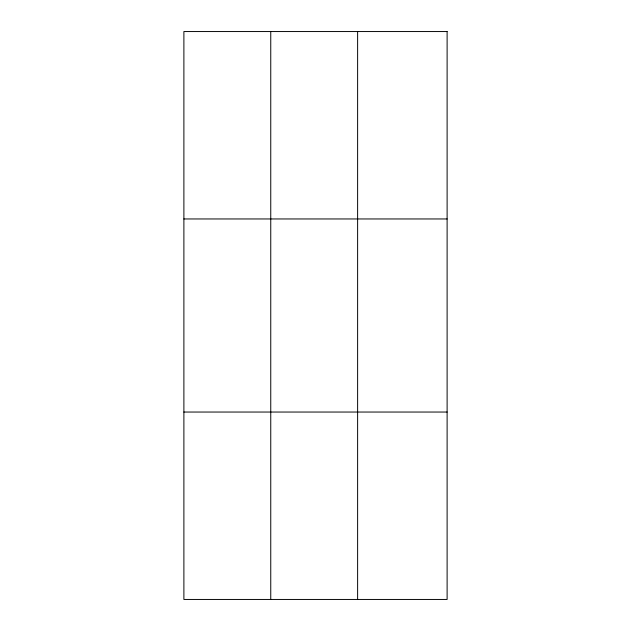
<?xml version="1.0" encoding="UTF-8"?>
<svg xmlns="http://www.w3.org/2000/svg" width="631" height="631" viewBox="0 0 631 631"><rect width="100%" height="100%" fill="white"/><g stroke="black" fill="none" stroke-linecap="round" stroke-linejoin="round"><path stroke-width="0.95" d="M270.754 31.55L270.754 599.45M357.619 31.55L357.619 599.45M183.889 218.957L447.111 218.957M183.889 412.043L447.111 412.043M447.111 31.55L447.111 599.45L183.889 599.45L183.889 31.55L447.111 31.55"/></g></svg>
